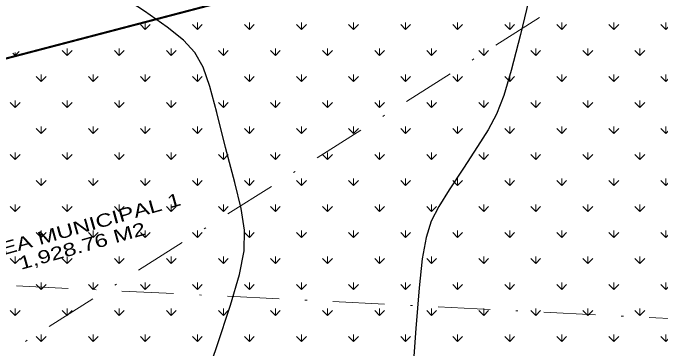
# Model space of a CAD drawing. Header units: metres. Extents: x -899 to -730, y -240 to 6.
# Drawn here: x -796.08 to -764.78, y -176.38 to -160.13 of the extents above; entities that cross this region are included whole.
import ezdxf

# ---------------------------------------------------------------- set-up
doc = ezdxf.new("R2010")
doc.units = ezdxf.units.M
doc.header["$LTSCALE"] = 5
doc.header["$MEASUREMENT"] = 0
doc.linetypes.add('DASHDOT', pattern=[1, 0.5, -0.25, 0, -0.25])
doc.linetypes.add('HIDDEN', pattern=[0.375, 0.25, -0.125])
for name, color, linetype, lineweight in [('A-ANNO-TEXT', 3, 'Continuous', 18), ('A-AREA-PATT', 8, 'Continuous', 18), ('A-FLOR-OVHD', 3, 'HIDDEN', 18)]:
    doc.layers.add(name, color=color, linetype=linetype, lineweight=lineweight)
for name, color, linetype in [('U-BLDG', 7, 'Continuous'), ('U-GREN', 60, 'Continuous'), ('U-TOPO-CURV', 8, 'Continuous')]:
    doc.layers.add(name, color=color, linetype=linetype)
doc.styles.add('E-ARIAL', font='arial.ttf')

msp = doc.modelspace()

# ---------------------------------------------------------------- hatches: boundary and pattern name
at = {"layer": 'A-AREA-PATT', "linetype": 'DASHDOT'}
h = msp.add_hatch(dxfattribs=at)
h.set_pattern_fill('GRASS', color=256, scale=0.07, style=0)
h.set_pattern_definition([(90, (-133.418, 0), (-1.257235, 1.257235), [0.333375, -2.181095]), (45, (-133.418, 0), (-1.257236, 1.257236), [0.333375, -1.444625]), (135, (-133.418, 0), (-1.257236, -1.257236), [0.333375, -1.444625])])
edge = h.paths.add_edge_path()
edge.add_line((-752.312, -173.159), (-752.517, -173.21))
edge.add_line((-752.517, -173.21), (-757.708, -152.193))
edge.add_line((-757.708, -152.193), (-802.73, -163.774))
edge.add_line((-802.73, -163.774), (-805.665, -152.562))
edge.add_line((-805.665, -152.562), (-808.244, -153.233))
edge.add_line((-808.244, -153.233), (-805.308, -164.449))
edge.add_line((-805.308, -164.449), (-831.621, -171.338))
edge.add_line((-831.621, -171.338), (-825.452, -194.9))
edge.add_line((-825.452, -194.9), (-799.139, -188.011))
edge.add_line((-799.139, -188.011), (-796.191, -199.272))
edge.add_line((-796.191, -199.272), (-793.772, -198.638))
edge.add_line((-793.772, -198.638), (-796.735, -187.32))
edge.add_line((-796.735, -187.32), (-751.702, -175.53))
edge.add_line((-751.702, -175.53), (-752.313, -173.157))

# ---------------------------------------------------------------- linework, layer by layer
at = {"layer": 'A-FLOR-OVHD', "linetype": 'DASHDOT'}
for p, q in [((-757.708, -152.193, 8.83), (-825.452, -194.9, 8.83)), ((-831.57, -171.531, 8.83), (-751.702, -175.53, 8.83))]:
    msp.add_line(p, q, dxfattribs=at)
at = {"layer": 'U-BLDG', "const_width": 0.1, "elevation": 8.83}
msp.add_lwpolyline([(-785.747, -152.298), (-783.975, -159.07), (-802.693, -163.971), (-804.466, -157.199)], close=True, dxfattribs=at)
at = {"layer": 'U-GREN', "ltscale": 15, "elevation": 8.83}
msp.add_lwpolyline([(-752.323, -173.162), (-752.517, -173.21), (-757.338, -154.47), (-757.145, -154.42), (-757.725, -152.198), (-802.693, -163.971), (-805.665, -152.562), (-808.244, -153.233), (-805.258, -164.642), (-831.458, -171.502), (-830.878, -173.762), (-830.684, -173.712), (-825.885, -192.457), (-826.078, -192.507), (-825.452, -194.9), (-799.139, -188.011), (-796.198, -199.244), (-793.78, -198.61), (-796.735, -187.32), (-751.702, -175.53), (-752.323, -173.162)], dxfattribs=at)
at = {"layer": 'U-TOPO-CURV', "color": 8, "elevation": 106.83}
for points in [[(-787.174, -178.973), (-786.243, -176.259), (-785.571, -174.256), (-785.137, -172.775), (-784.92, -171.629), (-784.9, -170.63), (-785.056, -169.588), (-785.367, -168.318), (-785.812, -166.629), (-786.243, -164.931), (-786.579, -163.677), (-786.904, -162.754), (-787.299, -162.045), (-787.848, -161.434), (-788.633, -160.806), (-789.737, -160.045), (-791.243, -159.035), (-792.745, -157.993), (-793.856, -157.287), (-794.69, -157.024), (-795.36, -157.312), (-795.977, -158.26), (-796.656, -159.977)], [(-770.994, -158.741), (-771.574, -161.169), (-772.014, -162.901), (-772.379, -164.123), (-772.73, -165.021), (-773.129, -165.782), (-773.641, -166.59), (-774.327, -167.632), (-775.017, -168.678), (-775.523, -169.48), (-775.882, -170.197), (-776.134, -170.987), (-776.316, -172.009), (-776.466, -173.423), (-776.623, -175.387), (-776.823, -178.06)]]:
    msp.add_lwpolyline(points, dxfattribs=at)

# ---------------------------------------------------------------- texts
at = {"layer": 'A-ANNO-TEXT', "color": 7, "style": 'E-ARIAL', "width": 1.3}
for s, p in [('AREA MUNICIPAL 1', (-798.082, -172.276, 1.36)), ('1,928.76 M2', (-795.703, -172.548, 1.36))]:
    msp.add_text(s, height=0.62646, rotation=15.7666, dxfattribs=at).set_placement(p)

doc.saveas('drawing.dxf')
